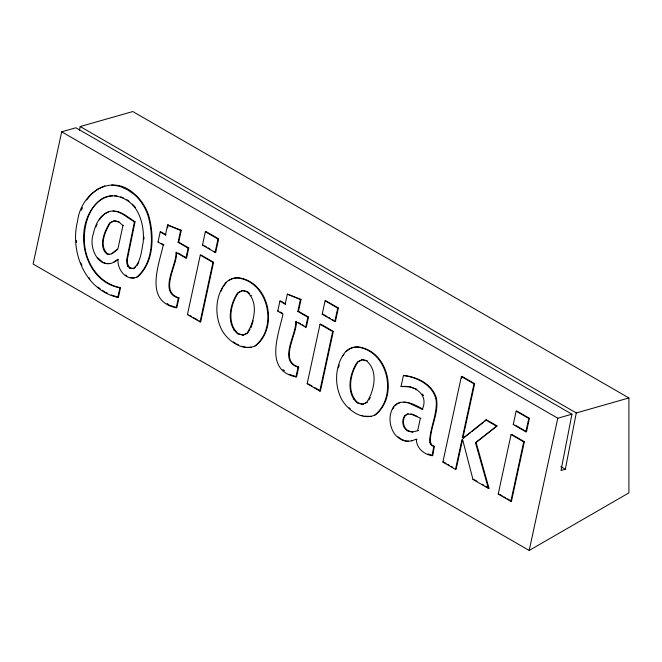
<?xml version="1.0" encoding="UTF-8"?>
<svg xmlns="http://www.w3.org/2000/svg" width="662" height="662" viewBox="0 0 662 662"><rect width="100%" height="100%" fill="white"/><g stroke="black" fill="none" stroke-linecap="round" stroke-linejoin="round"><path stroke-width="0.99" d="M76.436 242.466L76.461 240.529M143.935 239.123L143.993 237.178M415.81 439.287L416.365 439.601C416.53 448.224 424.011 454.413 432.096 455.696L432.741 455.539L434.388 446.37L433.742 446.527C429.241 445.509 429.365 440.379 430.002 436.746C431.607 425.004 436.763 413.609 436.299 401.627C434.553 385.855 417.631 377.257 403.423 375.511L401.031 386.567C414.627 384.663 429.133 394.825 422.282 409.373L408.38 402.852L403.911 402.148M434.388 446.37C429.878 445.352 430.002 440.222 430.639 436.589C432.071 423.622 439.204 410.663 436.192 397.44C431.839 383.894 416.688 376.57 403.423 375.511M432.096 455.696L433.742 446.527M79.415 130.563L80.193 126.541L132.814 111.547L628.9 397.961L628.9 492.884L529.186 550.453L33.1 264.039L61.698 131.812L75.865 127.774L571.951 414.189L560.995 470.492L565.323 469.259L576.279 412.956L628.9 397.961M117.778 249.251L112.168 253.654L108.916 254.481L106.69 253.927C98.158 245.759 104.522 231.278 109.751 222.895L114.104 220.802L119.259 222.242L122.966 225.535L117.935 248.78L111.53 253.811M117.803 297.395L119.872 287.805L120.517 287.647L118.44 297.238L117.803 297.395C84.893 290.03 69.717 251.469 77.611 220.926C81.004 192.981 111.481 172.17 134.907 194.388A40.159 28.656 76.1 0 1 148.669 215.44C154.337 235.275 154.312 262.4 137.58 276.857C126.682 281.971 116.917 269.575 118.084 259.223L113.69 262.102M133.939 268.491L130.431 268.019L128.511 266.174L127.476 263.36L127.303 259.562L135.04 221.803L134.403 221.96L126.665 259.719L126.831 263.517L127.874 266.331L129.785 268.176L133.302 268.648L135.859 266.794M161.288 243.359L163.919 244.874L163.274 245.031L158.028 242.002L160.196 231.981L160.833 231.816L166.088 234.853L165.442 235.01L160.196 231.981M163.274 245.031C158.657 265.942 144.242 301.235 176.216 307.78L176.862 307.623L178.972 297.875C158.673 291.859 177.871 264.519 176.555 252.172M165.442 235.01L167.61 224.989L181.289 230.285L178.723 242.151L178.086 242.309L180.652 230.442L181.289 230.285M167.602 227.836L168.256 224.832M185.948 258.122L188.116 248.101L188.761 247.944L186.593 257.965L185.948 258.122L175.918 252.33C177.226 264.676 158.036 292.016 178.326 298.032L178.972 297.875M176.216 307.78L178.326 298.032M187.42 314.615L200.288 255.127L200.934 254.969L213.569 262.268L200.702 321.757L200.065 321.914L187.42 314.615L188.066 314.458M202.456 245.106L205.352 231.725L205.99 231.559L218.634 238.858L215.738 252.247L215.1 252.404L202.456 245.106L203.093 244.948M200.065 321.914L212.932 262.425L213.569 262.268M215.1 252.404L217.988 239.015L218.634 238.858M296.295 321.302C297.602 333.648 278.412 360.989 298.703 367.005L296.593 376.752L295.955 376.91C263.973 370.364 278.396 335.071 283.013 314.16L277.759 311.132L279.927 301.111L280.572 300.945L285.818 303.982L285.181 304.139L279.927 301.111M285.181 304.139L287.349 294.118L301.028 299.414L298.463 311.281L297.817 311.438L300.391 299.572L301.028 299.414M305.687 327.251L307.855 317.23L308.492 317.073L306.332 327.094L305.687 327.251L295.649 321.459C296.965 333.805 277.775 361.146 298.065 367.162L298.703 367.005M295.955 376.91L298.065 367.162M307.16 383.745L320.027 324.256L320.665 324.099L333.309 331.397L320.441 390.886L319.796 391.043L307.16 383.745L307.797 383.588M322.195 314.235L325.092 300.854L325.729 300.689L338.365 307.987L335.477 321.368L334.831 321.533L322.195 314.235L322.833 314.078L327.045 316.51M319.796 391.043L332.663 331.554L333.309 331.397M334.831 321.533L337.728 308.144L338.365 307.987M420.287 418.591L417.672 430.672L418.31 430.507L412.186 432.121L407.395 430.888C402.463 427.693 401.379 420.502 404.623 415.711L407.577 413.99L411.805 414.379L420.924 418.425M462.581 439.494L456.143 469.234L455.506 469.391L442.87 462.101L461.373 376.546L462.01 376.388L474.646 383.687L463.011 437.483L462.374 437.648L474.009 383.844L474.646 383.687M461.571 378.399L462.01 376.388M455.506 469.391L461.935 439.651L462.755 440.114L472.974 479.478L488.341 488.349L488.986 488.192L476.102 442.481L497.021 425.914L486.52 419.857L485.883 420.014L463.185 438.112L462.374 437.648M498.205 494.051L511.072 434.562L511.718 434.396L524.354 441.695L511.486 501.184L510.849 501.349L498.205 494.051L498.85 493.893M513.24 424.532L516.137 411.152L516.774 410.994L529.418 418.293L526.522 431.674L525.885 431.831L513.24 424.532L513.886 424.375M510.849 501.349L523.716 441.852L524.354 441.695M525.885 431.831L528.781 418.45L529.418 418.293M529.186 550.453L557.785 418.227L571.951 414.189M338.447 367.824L339.25 364.994M251.063 327.673L253.149 320.772M408.214 413.833L405.26 415.554C402.016 420.345 403.1 427.528 408.032 430.73L412.823 431.955M95.833 226.975L97.074 224.186M137.133 265.661L138.78 262.16M221.017 291.206L222.705 287.631M81.294 210.301L82.56 207.678M392.5 409.521L394.031 406.965M250.07 329.229L247.588 333.118L243.326 335.121L237.633 333.855C225.924 323.776 229.83 304.181 237.741 292.836L242.706 290.428L246.521 291.363M368.817 399.914L370.306 397.581M99.358 219.916L101.435 216.954L105.159 213.627L109.296 211.567M86.722 199.982L90.926 194.504L97.521 189.175L104.836 185.848M223.127 286.737L226.305 282.6M342.858 355.866L343.926 354.484M133.302 268.648C140.981 262.425 141.387 251.246 143.191 242.193C144.068 232.296 142.595 222.167 138.267 213.164C132.086 199.767 114.344 190.408 100.922 199.403C71.124 222.175 81.236 280.671 119.872 287.805M395.222 405.516L397.25 403.721L400.601 402.339M463.185 438.112L470.086 432.965M471.65 431.715L483.392 422.348M484.956 421.098L486.52 419.857M488.341 488.349L475.465 442.638L497.021 425.914M255.069 345.87C277.974 327.798 268.747 282.649 238.535 278.032A29.649 21.159 76.1 0 0 225.668 282.765C214.976 296.055 214.207 316.204 222.349 330.975C228.903 341.708 242.954 351.646 255.706 345.713C278.611 327.64 269.393 282.484 239.181 277.875A29.649 21.159 76.1 0 0 228.539 280.705M374.808 415C397.705 396.927 388.486 351.779 358.274 347.161A29.649 21.159 76.1 0 0 345.407 351.894C334.715 365.184 333.938 385.334 342.089 400.105C348.642 410.837 362.693 420.775 375.445 414.842C398.35 396.77 389.124 351.613 358.912 347.004A29.649 21.159 76.1 0 0 346.044 351.737M136.935 277.014C153.667 262.566 153.7 235.432 148.023 215.597A40.159 28.656 76.1 0 0 134.27 194.545L127.617 189.829L119.557 186.254L111.754 184.979M117.993 259.545C100.823 273.687 87.765 248.912 93.309 233.835C95.278 224.948 99.474 215.1 108.651 211.724C118.779 208.422 127.228 216.879 135.04 221.803M242.706 290.428L238.378 292.678C230.467 304.015 226.57 323.619 238.279 333.698L243.326 335.121M363.066 404.25L358.01 402.827C346.3 392.748 350.206 373.145 358.117 361.808L362.445 359.557L357.48 361.965C349.561 373.31 345.663 392.905 357.372 402.984L362.42 404.416L367.327 402.248M114.749 220.645L110.389 222.73C105.159 231.121 98.795 245.594 107.327 253.769L109.553 254.324M242.689 335.286L246.951 333.276C254.58 321.649 258.859 301.905 246.835 291.752L242.069 290.585M362.42 404.416L366.682 402.405C374.32 390.779 378.59 371.034 366.574 360.881L361.8 359.714M411.863 440.818L416.448 439.129L417.002 439.444L416.365 439.601M122.966 225.535L123.604 225.378M104.232 251.61L104.869 251.452M158.028 242.002L158.665 241.845M127.874 266.331L128.511 266.174M129.785 268.176L130.431 268.019M251.03 295.757L251.676 295.6M277.759 311.132L278.404 310.975M233.512 329.875L234.158 329.717M401.031 386.567L410.051 386.765L416.803 389.355M353.251 399.004L353.889 398.847M422.282 409.373L422.919 409.215C414.635 404.358 402.041 397.622 393.907 406.278C387.99 414.726 389.049 426.808 395.28 434.81A23.849 17.013 76.1 0 0 408.007 441.322L412.5 440.66M404.623 415.711L405.26 415.554M429.754 442.506L430.391 442.348M430.573 444.45L431.219 444.293M475.465 442.638L476.102 442.481M442.87 462.101L443.507 461.935M472.974 479.478L473.611 479.321M112.606 195.671C90.967 198.004 83.304 223.45 84.446 242.127C85.324 262.897 99.159 283.841 120.517 287.647M251.345 347.277L246.595 347.442L241.44 346.218M371.084 416.406L364.613 416.166M110.198 263.426L106.334 263.509L103.62 262.533M130.604 277.692L134.179 277.932M410.754 414.064L412.443 414.213M114.509 195.638L117.166 196.026M113.012 211.062L117.579 211.79L122.354 213.909L134.403 221.96M361.179 415.347L362.892 415.753M363.397 359.789L367.211 360.724M115.602 220.885L119.044 221.844M111.216 294.987L118.44 297.238M170.3 305.496L175.927 307.317M289.104 374.32L296.593 376.752M428.099 453.925L432.741 455.539M167.61 224.989L180.652 230.442M287.349 294.118L300.391 299.572M120.732 196.813L123.438 197.996M413.361 414.627L417.019 416.29M236.822 344.033L238.668 344.91M105.788 292.405L107.6 293.266M80.193 126.541L576.279 412.956M61.698 131.812L557.785 418.227M461.373 376.546L474.009 383.844M205.352 231.725L217.988 239.015M325.092 300.854L337.728 308.144M516.137 411.152L528.781 418.45M204.781 245.916L206.47 246.893M208.149 247.861L209.837 248.838M214.049 251.27L215.738 252.247M328.733 317.479L330.421 318.455M332.101 319.423L333.789 320.4M515.566 425.352L526.522 431.674M178.723 242.151L188.761 247.944M298.463 311.281L308.492 317.073M178.086 242.309L188.116 248.101M200.288 255.127L212.932 262.425M297.817 311.438L307.855 317.23M320.027 324.256L332.663 331.554M485.883 420.014L496.384 426.08M511.072 434.562L523.716 441.852M560.846 466.677L565.323 469.259M178.227 253.141L185.757 257.485M280.15 311.984L282.782 313.498M298.802 322.75L300.474 323.718M302.145 324.678L303.817 325.646M463.011 437.483L463.822 437.954M189.746 315.435L191.434 316.403M193.122 317.379L197.334 319.812M199.014 320.78L200.702 321.757M308.641 384.076L312.009 386.02M314.541 387.477L320.441 390.886M444.351 462.424L446.031 463.4M447.719 464.368L449.407 465.345M451.087 466.313L452.775 467.289M474.464 479.809L477.029 481.291M482.151 484.253L483.864 485.238M485.569 486.222L488.986 488.192M499.694 494.373L502.218 495.838M503.906 496.806L505.586 497.783M507.274 498.751L511.486 501.184M233.347 341.832L235.895 343.595M97.811 287.027L100.169 288.673M102.527 290.32L104.877 291.967M126.872 199.701L129.032 201.256M125.449 275.044L126.847 276.128M282.939 369.545L284.486 370.737M167.056 303.395L169.364 305.19M97.488 257.617L102.718 262.202M247.48 291.594L249.574 293.597M349.106 407.775L350.537 409.199M132.417 204.128L135.453 207.421M422.397 394.031L423.514 395.653M88.741 277.395L89.833 278.983M80.681 262.706L81.956 265.445M408.653 441.157A23.849 17.013 76.1 0 1 404.896 440.627M403.969 440.329A23.849 17.013 76.1 0 1 401.238 439.055M400.444 438.575A23.849 17.013 76.1 0 1 398.094 436.804"/></g></svg>
